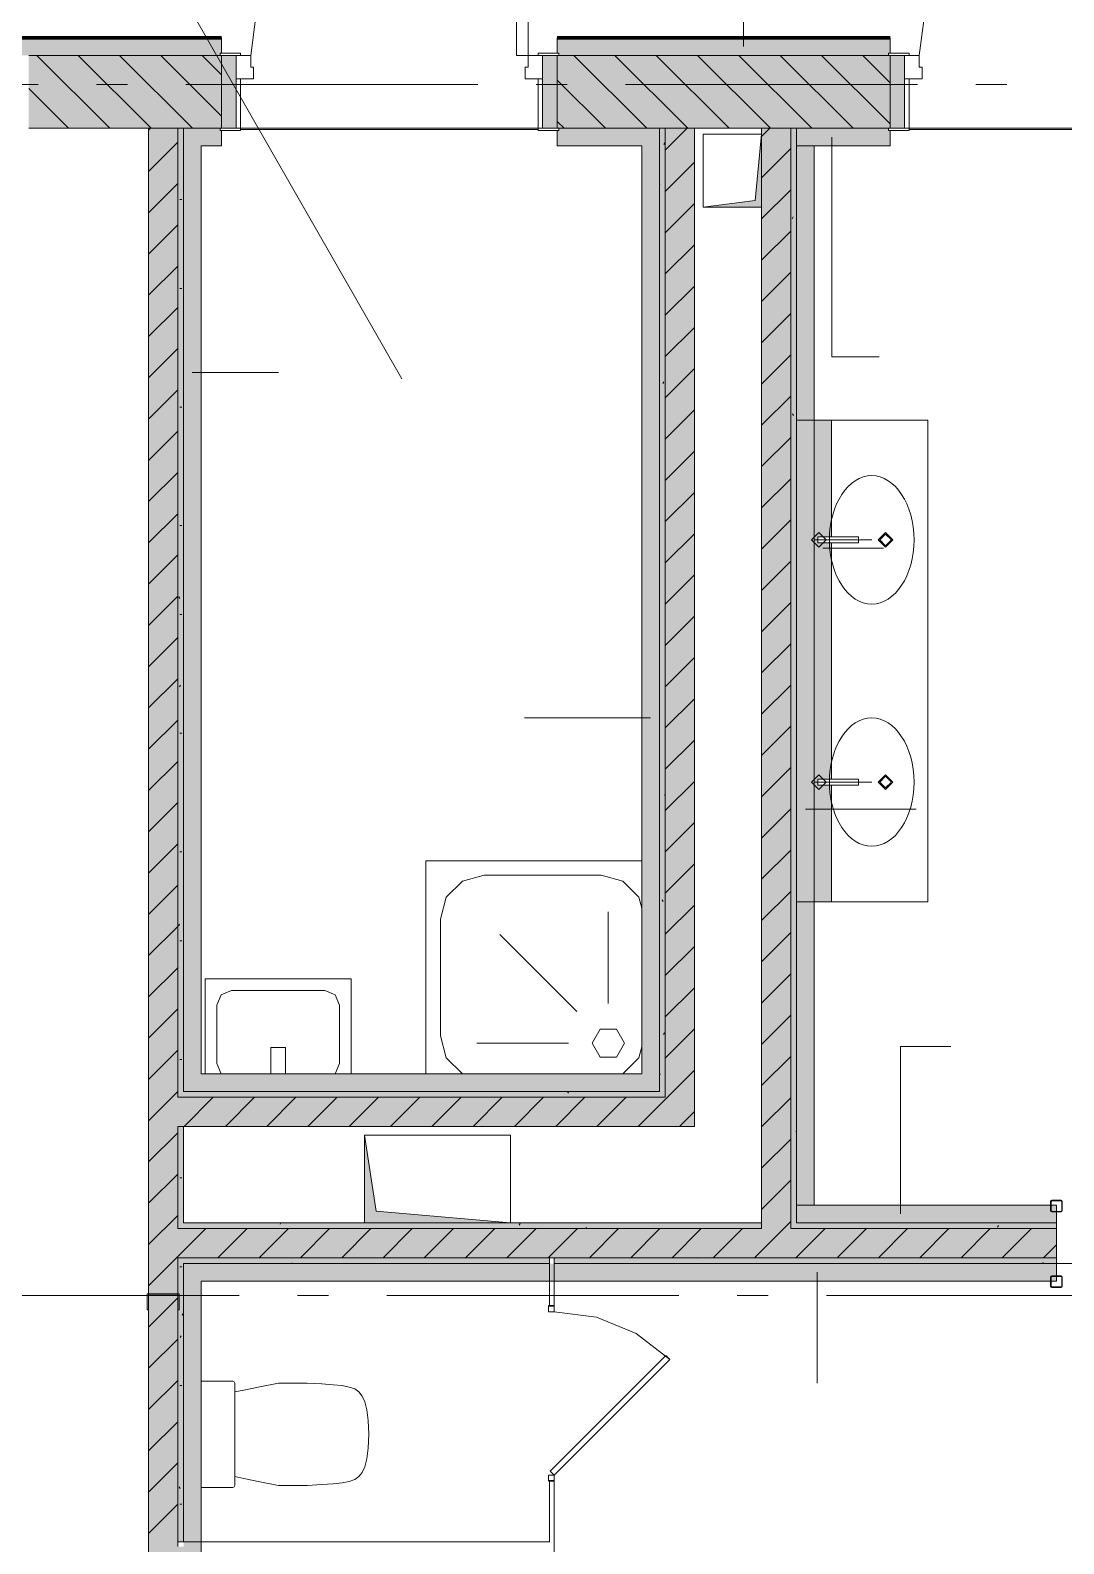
# Model space of a CAD drawing. Header units: millimetres. Extents: x -537608 to 253996, y -217170 to 186033.
# Drawn here: x -352606 to -349066, y 3699 to 8885 of the extents above; entities that cross this region are included whole.
import ezdxf

# ---------------------------------------------------------------- set-up
doc = ezdxf.new("R2010")
doc.units = ezdxf.units.MM
doc.layers.add('16) Лак 1.6м', color=160, linetype='Continuous', lineweight=90)
doc.layers.add('PDF _Геометрия', color=7, linetype='Continuous')
doc.layers.add('PDF _Сплошная заливка', color=7, linetype='Continuous', true_color=0xffffff)

msp = doc.modelspace()

# ---------------------------------------------------------------- hatches: boundary and pattern name
at = {"layer": 'PDF _Сплошная заливка', "true_color": 0xff7d7d, "transparency": 33554559}
h = msp.add_hatch(color=11, dxfattribs=at)
h.paths.add_polyline_path([(-342431.3634, 8799.3465), (-342431.3634, 8859.345), (-345456.3677, 8859.345), (-345456.3677, 8799.3465), (-343207.736, 8799.3465)], flags=0)
h.paths.add_polyline_path([(-347221.3684, 8799.3465), (-347221.3684, 8859.345), (-348511.367, 8859.345), (-348511.367, 8807.3447), (-348506.3721, 8807.3447), (-348506.3721, 8799.3465), (-347711.3722, 8799.3465)], flags=0)
h.paths.add_polyline_path([(-350796.3664, 8799.3465), (-349666.3667, 8799.6091), (-349666.3667, 8807.3447), (-349661.372, 8807.3447), (-349661.372, 8859.345), (-350801.3699, 8859.345), (-350801.3699, 8807.3447), (-350796.3664, 8807.3447)], flags=0)
h.paths.add_polyline_path([(-352611.3673, 8799.3465), (-351956.3697, 8799.3465), (-351956.3697, 8807.3447), (-351951.3662, 8807.3447), (-351951.3662, 8859.345), (-352821.3665, 8859.345), (-352821.3665, 8799.3465)], flags=0)
at = {"layer": 'PDF _Сплошная заливка', "transparency": 33554559}
h = msp.add_hatch(color=256, dxfattribs=at)
h.paths.add_polyline_path([(-345456.3677, 8549.3454), (-345211.3701, 8549.3454), (-345211.3701, 8799.3465), (-345454.3698, 8795.3463), (-345456.3677, 8551.3454)], flags=0)
h.paths.add_polyline_path([(-348511.367, 8549.3454), (-348211.3657, 8549.3454), (-348211.3657, 8799.3465), (-348511.367, 8797.9513)], flags=0)
h.paths.add_polyline_path([(-347397.6265, 8549.3454), (-347221.3684, 8549.3454), (-347221.3684, 8799.3465), (-347711.3722, 8797.9513), (-347711.3722, 8549.3454)], flags=0)
h.paths.add_polyline_path([(-350796.3664, 8549.3454), (-349661.372, 8549.3454), (-349661.372, 8799.3465), (-350801.3699, 8797.9513), (-350801.3699, 8549.3454)], flags=0)
h.paths.add_polyline_path([(-352101.3668, 8549.3454), (-351951.3662, 8549.3454), (-351951.3662, 8799.3465), (-352611.3673, 8797.9513), (-352611.3673, 8549.3454), (-352201.3673, 8549.3454)], flags=0)
h = msp.add_hatch(color=256, dxfattribs=at)
h.paths.add_polyline_path([(-352101.3668, 1049.3435), (-352081.3702, 1049.3435), (-352081.3702, 2699.3441), (-352101.3668, 2699.3441), (-352101.3668, 1678.1138)], flags=0)
h.paths.add_polyline_path([(-352101.3668, 2715.3448), (-352081.3702, 2715.3448), (-352081.3702, 3689.3457), (-352101.3668, 3689.3457), (-352101.3668, 3102.0822)], flags=0)
h.paths.add_polyline_path([(-352101.3668, 3705.3443), (-352081.3702, 3705.3443), (-352081.3702, 4679.3452), (-352101.3668, 4679.3452), (-352101.3668, 3814.0642)], flags=0)
h.paths.add_polyline_path([(-352101.3668, 4779.3435), (-352081.3702, 4779.3435), (-352081.3702, 5129.345), (-352101.3668, 5129.345)], flags=0)
h.paths.add_polyline_path([(-352101.3668, 5229.3454), (-352081.3702, 5229.3454), (-352081.3702, 8549.3454), (-352101.3668, 8549.3454), (-352101.3668, 5238.0326)], flags=0)
at = {"layer": 'PDF _Сплошная заливка', "true_color": 0xbce362, "transparency": 33554559}
h = msp.add_hatch(color=63, dxfattribs=at)
h.paths.add_polyline_path([(-350511.367, 8489.3447), (-350451.3684, 8489.3447), (-350451.3684, 8549.3454), (-350796.3664, 8548.3098), (-350796.3664, 8541.345), (-350801.3699, 8541.345), (-350801.3699, 8489.3447), (-350796.3664, 8489.3447)], flags=0)
h.paths.add_polyline_path([(-351951.3662, 8489.3447), (-351951.3662, 8541.345), (-351956.3697, 8545.0588), (-351956.3697, 8549.3454), (-352081.3702, 8549.3454), (-352081.3702, 8489.3447), (-351956.3697, 8489.3447)], flags=0)
at = {"layer": 'PDF _Сплошная заливка', "transparency": 33554559}
for points in [[(-350451.3684, 5249.3442), (-350431.3717, 5249.3442), (-350431.3717, 8549.3454), (-350451.3684, 8549.3454), (-350451.3684, 5950.0167)], [(-350431.3717, 5229.3454), (-350331.3713, 5229.3454), (-350331.3713, 8549.3454), (-350431.3717, 8549.3454), (-350431.3717, 5238.0326)], [(-350101.3669, 4779.3435), (-350001.3665, 4779.3435), (-350001.3665, 8549.3454), (-350101.3669, 8549.3454), (-350101.3669, 4799.3445)], [(-350001.3665, 4799.3445), (-349981.3698, 4799.3445), (-349981.3698, 8549.3454), (-350001.3665, 8549.3454), (-350001.3665, 5238.0326)], [(-350749.5354, 5229.3454), (-350431.3717, 5229.3454), (-350431.3717, 5249.3442), (-352081.3702, 5249.3442), (-352081.3702, 5229.3454), (-351587.5169, 5229.3454)], [(-352081.3702, 5129.345), (-350331.3713, 5129.345), (-350331.3713, 5229.3454), (-352101.3668, 5229.3454), (-352101.3668, 5129.345)], [(-350749.5354, 4779.3435), (-350101.3669, 4779.3435), (-350101.3669, 4799.3445), (-352081.3702, 4799.3445), (-352081.3702, 4779.3435), (-350961.3689, 4779.3435)]]:
    msp.add_hatch(color=256, dxfattribs=at).paths.add_polyline_path(points)
at = {"layer": 'PDF _Сплошная заливка', "true_color": 0x2254ff, "transparency": 33554559}
h = msp.add_hatch(color=160, dxfattribs=at)
h.paths.add_polyline_path([(-348271.3729, 8489.3447), (-348211.3657, 8489.3447), (-348211.3657, 8549.3454), (-348506.3721, 8548.0945), (-348506.3721, 8541.345), (-348511.367, 8541.345), (-348511.367, 8489.3447), (-348506.3721, 8489.3447)], flags=0)
h.paths.add_polyline_path([(-349666.3667, 8489.3447), (-349661.372, 8489.3447), (-349661.372, 8541.345), (-349666.3667, 8541.345), (-349666.3667, 8549.3454), (-349981.3698, 8549.3454), (-349981.3698, 8489.3447), (-349911.5538, 8489.3447)], flags=0)
at = {"layer": 'PDF _Сплошная заливка', "true_color": 0xb32d2d, "transparency": 33554559}
msp.add_hatch(color=15, dxfattribs=at).paths.add_polyline_path([(-349981.3698, 4859.2569), (-349921.3713, 4859.2569), (-349921.3713, 8489.3447), (-349981.3698, 8489.3447), (-349981.3698, 5238.0326)])
at = {"layer": 'PDF _Сплошная заливка', "true_color": 0x4fd5e3, "transparency": 33554559}
msp.add_hatch(color=133, dxfattribs=at).paths.add_polyline_path([(-349909.1598, 5899.1101), (-349861.3728, 5899.1101), (-349861.3728, 6299.1097), (-349909.1598, 6299.1097), (-349909.1598, 6319.1085), (-349861.3728, 6319.1085), (-349861.3728, 7129.1102), (-349909.1598, 7129.1102), (-349909.1598, 7149.1091), (-349861.3728, 7149.1091), (-349861.3728, 7549.1086), (-349921.3713, 7549.1086), (-349921.3713, 5899.1101), (-349911.5538, 5899.1101)])
at = {"layer": 'PDF _Сплошная заливка', "true_color": 0xbce362, "transparency": 33554559}
msp.add_hatch(color=63, dxfattribs=at).paths.add_polyline_path([(-350511.367, 5249.3442), (-350511.367, 5309.3449), (-352081.3702, 5309.3449), (-352081.3702, 5249.3442), (-350749.5354, 5249.3442)])
at = {"layer": 'PDF _Сплошная заливка', "true_color": 0x2254ff, "transparency": 33554559}
for points in [[(-349091.3729, 4799.2583), (-349091.3729, 4859.2569), (-349981.3698, 4859.2569), (-349981.3698, 4799.2583), (-349911.5538, 4799.2583)], [(-352081.3702, 1109.3442), (-352021.3717, 1109.3442), (-352021.3717, 4599.3436), (-352081.3702, 4599.3436), (-352081.3702, 1678.1138)]]:
    msp.add_hatch(color=160, dxfattribs=at).paths.add_polyline_path(points)
at = {"layer": 'PDF _Сплошная заливка', "transparency": 33554559}
h = msp.add_hatch(color=256, dxfattribs=at)
h.paths.add_polyline_path([(-349911.5538, 4779.3435), (-349091.3729, 4779.3435), (-349091.3729, 4799.3445), (-350001.3665, 4799.3445), (-350001.3665, 4779.3435)], flags=0)
h.paths.add_polyline_path([(-348141.3688, 4779.3435), (-348086.3652, 4779.3435), (-348086.3652, 4799.3445), (-348141.3688, 4799.3445)], flags=0)
h = msp.add_hatch(color=256, dxfattribs=at)
h.paths.add_polyline_path([(-352081.3702, 4659.3443), (-350827.369, 4659.3443), (-350827.369, 4679.3452), (-352081.3702, 4679.3452)], flags=0)
h.paths.add_polyline_path([(-350041.3684, 4659.3443), (-350041.3684, 4679.3452), (-350811.3682, 4679.3452), (-350811.3682, 4659.3443), (-350749.5354, 4659.3443)], flags=0)
h = msp.add_hatch(color=256, dxfattribs=at)
h.paths.add_polyline_path([(-349911.5538, 4659.3443), (-349091.3729, 4659.3443), (-349091.3729, 4679.3452), (-350041.3684, 4679.3452), (-350041.3684, 4659.3443)], flags=0)
h.paths.add_polyline_path([(-348141.3688, 4659.3443), (-348086.3652, 4659.3443), (-348086.3652, 4679.3452), (-348141.3688, 4679.3452)], flags=0)
at = {"layer": 'PDF _Сплошная заливка', "true_color": 0x2254ff, "transparency": 33554559}
h = msp.add_hatch(color=160, dxfattribs=at)
h.paths.add_polyline_path([(-348086.3652, 4599.3436), (-348086.3652, 4659.3443), (-348141.3688, 4659.3443), (-348141.3688, 4599.3436)], flags=0)
h.paths.add_polyline_path([(-349091.3729, 4599.3436), (-349091.3729, 4659.3443), (-352081.3702, 4659.3443), (-352081.3702, 4599.3436), (-349911.5538, 4599.3436)], flags=0)

# ---------------------------------------------------------------- linework, layer by layer
at = {"layer": '16) Лак 1.6м'}
for p, q in [((-351951.3662, 8859.345), (-352821.3665, 8859.345)), ((-349661.372, 8859.345), (-350801.3699, 8859.345))]:
    msp.add_line(p, q, dxfattribs=at)
at = {"layer": 'PDF _Геометрия', "lineweight": 9}
for p, q in [((-350163.7854, 8829.3457), (-350163.7854, 9829.3457)), ((-350941.3722, 9749.3462), (-350941.3722, 8799.3465)), ((-350901.3703, 8799.3465), (-350901.3703, 9749.3462)), ((-351851.3658, 8799.3465), (-351819.0026, 9045.2246)), ((-349561.3715, 8799.3465), (-349528.9997, 9045.2246)), ((-351951.3662, 8807.3447), (-351951.3662, 8859.345)), ((-350801.3699, 8859.345), (-350801.3699, 8807.3447)), ((-349661.372, 8807.3447), (-349661.372, 8859.345)), ((-352611.3673, 8799.3465), (-351956.3697, 8799.3465)), ((-351956.3697, 8799.3465), (-352611.3673, 8799.3465)), ((-352333.4553, 8549.3454), (-352583.4564, 8799.3465)), ((-352192.0407, 8549.3454), (-352442.0332, 8799.3465)), ((-352050.6174, 8549.3454), (-352300.6185, 8799.3465)), ((-351951.3662, 8591.5218), (-352159.1952, 8799.3465)), ((-351951.3662, 8732.9429), (-352017.7719, 8799.3465)), ((-351886.3728, 8807.3447), (-351956.3697, 8807.3447)), ((-351956.3697, 8807.3447), (-351956.3697, 8799.3465)), ((-351956.3697, 8799.3465), (-351886.3728, 8799.3465)), ((-351901.366, 8799.3465), (-351951.3662, 8799.3465)), ((-351951.3662, 8799.3465), (-351951.3662, 8549.3454)), ((-351851.3658, 8799.3465), (-351901.366, 8799.3465)), ((-351901.366, 8799.3465), (-351901.366, 8719.3448)), ((-351901.366, 8549.3454), (-351901.366, 8799.3465)), ((-351886.3728, 8799.3465), (-351901.366, 8799.3465)), ((-351901.366, 8799.3465), (-351901.366, 8798.3453)), ((-351901.366, 8798.3453), (-351886.3728, 8798.3453)), ((-351886.3728, 8799.3465), (-351886.3728, 8807.3447)), ((-351886.3728, 8798.3453), (-351886.3728, 8799.3465)), ((-351851.3658, 8759.3445), (-351851.3658, 8799.3465)), ((-350941.3722, 8799.3465), (-350901.3703, 8799.3465)), ((-350901.3703, 8799.3465), (-350901.3703, 8759.3445)), ((-350851.3702, 8799.3465), (-350901.3703, 8799.3465)), ((-350796.3664, 8807.3447), (-350866.3719, 8807.3447)), ((-350866.3719, 8807.3447), (-350866.3719, 8799.3465)), ((-350851.3702, 8799.3465), (-350866.3719, 8799.3465)), ((-350866.3719, 8799.3465), (-350866.3719, 8798.3453)), ((-350866.3719, 8799.3465), (-350796.3664, 8799.3465)), ((-350866.3719, 8798.3453), (-350851.3702, 8798.3453)), ((-350851.3702, 8719.3448), (-350851.3702, 8799.3465)), ((-350801.3699, 8799.3465), (-350851.3702, 8799.3465)), ((-350851.3702, 8799.3465), (-350851.3702, 8549.3454)), ((-350851.3702, 8798.3453), (-350851.3702, 8799.3465)), ((-350801.3699, 8549.3454), (-350801.3699, 8799.3465)), ((-350796.3664, 8799.3465), (-350796.3664, 8807.3447)), ((-349666.3667, 8799.3465), (-350796.3664, 8799.3465)), ((-350796.3664, 8799.3465), (-349666.3667, 8799.3465)), ((-350494.9787, 8549.3454), (-350744.9797, 8799.3465)), ((-350353.5554, 8549.3454), (-350603.5564, 8799.3465)), ((-350212.1407, 8549.3454), (-350462.1332, 8799.3465)), ((-350070.7175, 8549.3454), (-350320.7185, 8799.3465)), ((-349929.2942, 8549.3454), (-350179.2952, 8799.3465)), ((-349787.8709, 8549.3454), (-350037.872, 8799.3465)), ((-349661.372, 8564.2632), (-349896.4487, 8799.3465)), ((-349661.372, 8705.6843), (-349755.034, 8799.3465)), ((-349596.3699, 8807.3447), (-349666.3667, 8807.3447)), ((-349666.3667, 8807.3447), (-349666.3667, 8799.3465)), ((-349666.3667, 8799.3465), (-349596.3699, 8799.3465)), ((-349611.3717, 8799.3465), (-349661.372, 8799.3465)), ((-349661.372, 8799.3465), (-349661.372, 8549.3454)), ((-349561.3715, 8799.3465), (-349611.3717, 8799.3465)), ((-349611.3717, 8799.3465), (-349611.3717, 8719.3448)), ((-349611.3717, 8549.3454), (-349611.3717, 8799.3465)), ((-349596.3699, 8799.3465), (-349611.3717, 8799.3465)), ((-349611.3717, 8799.3465), (-349611.3717, 8798.3453)), ((-349611.3717, 8798.3453), (-349596.3699, 8798.3453)), ((-349596.3699, 8799.3465), (-349596.3699, 8807.3447)), ((-349596.3699, 8798.3453), (-349596.3699, 8799.3465)), ((-349561.3715, 8759.3445), (-349561.3715, 8799.3465)), ((-351901.366, 8719.3448), (-351841.3675, 8719.3448)), ((-351886.3728, 8719.3448), (-351901.366, 8719.3448)), ((-351901.366, 8719.3448), (-351901.366, 8549.3454)), ((-351886.3728, 8549.3454), (-351886.3728, 8719.3448)), ((-351841.3675, 8759.3445), (-351851.3658, 8759.3445)), ((-351841.3675, 8719.3448), (-351841.3675, 8759.3445)), ((-350901.3703, 8759.3445), (-350911.3686, 8759.3445)), ((-350911.3686, 8759.3445), (-350911.3686, 8719.3448)), ((-350911.3686, 8719.3448), (-350851.3702, 8719.3448)), ((-350851.3702, 8719.3448), (-350866.3719, 8719.3448)), ((-350866.3719, 8719.3448), (-350866.3719, 8549.3454)), ((-350851.3702, 8549.3454), (-350851.3702, 8719.3448)), ((-350636.4019, 8549.3454), (-350801.3699, 8714.3133)), ((-349611.3717, 8719.3448), (-349551.3732, 8719.3448)), ((-349596.3699, 8719.3448), (-349611.3717, 8719.3448)), ((-349611.3717, 8719.3448), (-349611.3717, 8549.3454)), ((-349596.3699, 8549.3454), (-349596.3699, 8719.3448)), ((-349551.3732, 8759.3445), (-349561.3715, 8759.3445)), ((-349551.3732, 8719.3448), (-349551.3732, 8759.3445)), ((-352474.8786, 8549.3454), (-352611.3673, 8685.8362)), ((-350777.8252, 8549.3454), (-350801.3699, 8572.8922)), ((-352201.3673, 8549.3454), (-352611.3673, 8549.3454)), ((-352201.3673, 8542.9361), (-352194.9601, 8549.3454)), ((-352201.3673, 1049.3435), (-352201.3673, 8549.3454)), ((-352201.3673, 8549.3454), (-352101.3668, 8549.3454)), ((-352081.3702, 8549.3454), (-352101.3668, 8549.3454)), ((-352101.3668, 8549.3454), (-352101.3668, 5229.3454)), ((-352081.3702, 8489.3447), (-352081.3702, 8549.3454)), ((-352081.3702, 8489.3447), (-352081.3702, 8549.3454)), ((-352081.3702, 8549.3454), (-351956.3697, 8549.3454)), ((-351956.3697, 8549.3454), (-352081.3702, 8549.3454)), ((-351886.3728, 8549.3454), (-351956.3697, 8549.3454)), ((-351956.3697, 8549.3454), (-351956.3697, 8541.345)), ((-351956.3697, 8541.345), (-351886.3728, 8541.345)), ((-351951.3662, 8549.3454), (-351901.366, 8549.3454)), ((-351951.3662, 8489.3447), (-351951.3662, 8541.345)), ((-351901.366, 8549.3454), (-351886.3728, 8549.3454)), ((-351886.3728, 8541.345), (-351886.3728, 8549.3454)), ((-350866.3719, 8549.3454), (-350851.3702, 8549.3454)), ((-350796.3664, 8549.3454), (-350866.3719, 8549.3454)), ((-350866.3719, 8549.3454), (-350866.3719, 8541.345)), ((-350866.3719, 8541.345), (-350796.3664, 8541.345)), ((-350851.3702, 8549.3454), (-350801.3699, 8549.3454)), ((-350801.3699, 8541.345), (-350801.3699, 8489.3447)), ((-350796.3664, 8541.345), (-350796.3664, 8549.3454)), ((-350451.3684, 8549.3454), (-350796.3664, 8549.3454)), ((-350796.3664, 8549.3454), (-350451.3684, 8549.3454)), ((-350451.3684, 8549.3454), (-350451.3684, 8489.3447)), ((-350431.3717, 8549.3454), (-350451.3684, 8549.3454)), ((-350451.3684, 8549.3454), (-350451.3684, 8489.3447)), ((-350431.3717, 8474.457), (-350356.4834, 8549.3454)), ((-350331.3713, 8549.3454), (-350431.3717, 8549.3454)), ((-350431.3717, 5249.3442), (-350431.3717, 8549.3454)), ((-350331.3713, 5249.3442), (-350331.3713, 8549.3454)), ((-350331.3713, 8549.3454), (-350101.3669, 8549.3454)), ((-350101.3669, 8521.6153), (-350073.6369, 8549.3454)), ((-350001.3665, 8549.3454), (-350101.3669, 8549.3454)), ((-350101.3669, 8549.3454), (-350101.3669, 8529.3444)), ((-350001.3665, 4799.3445), (-350001.3665, 8549.3454)), ((-349981.3698, 8549.3454), (-350001.3665, 8549.3454)), ((-349981.3698, 8489.3447), (-349981.3698, 8549.3454)), ((-349981.3698, 8549.3454), (-349666.3667, 8549.3454)), ((-349666.3667, 8549.3454), (-349981.3698, 8549.3454)), ((-349981.3698, 8489.3447), (-349981.3698, 8549.3454)), ((-349860.9336, 8519.3461), (-349860.9336, 7765.8444)), ((-349596.3699, 8549.3454), (-349666.3667, 8549.3454)), ((-349666.3667, 8549.3454), (-349666.3667, 8541.345)), ((-349666.3667, 8541.345), (-349596.3699, 8541.345)), ((-349661.372, 8549.3454), (-349611.3717, 8549.3454)), ((-349661.372, 8489.3447), (-349661.372, 8541.345)), ((-349611.3717, 8549.3454), (-349596.3699, 8549.3454)), ((-349596.3699, 8541.345), (-349596.3699, 8549.3454)), ((-352201.3673, 8401.5149), (-352101.3668, 8501.5132)), ((-352081.3702, 5309.3449), (-352081.3702, 8489.3447)), ((-352081.3702, 5309.3449), (-352081.3702, 8489.3447)), ((-352021.3717, 5309.3449), (-352021.3717, 8489.3447)), ((-352021.3717, 8489.3447), (-351951.3662, 8489.3447)), ((-350801.3699, 8489.3447), (-350511.367, 8489.3447)), ((-350511.367, 8489.3447), (-350511.367, 5309.3449)), ((-350451.3684, 8489.3447), (-350451.3684, 5249.3442)), ((-350451.3684, 8489.3447), (-350451.3684, 5249.3442)), ((-350101.3669, 8380.1942), (-350001.3665, 8480.1946)), ((-349921.3713, 8489.3447), (-349981.3698, 8489.3447)), ((-349981.3698, 8489.3447), (-349981.3698, 7549.1086)), ((-349981.3698, 7549.1086), (-349981.3698, 8489.3447)), ((-349921.3713, 8489.3447), (-349661.372, 8489.3447)), ((-349921.3713, 7549.1086), (-349921.3713, 8489.3447)), ((-350431.3717, 8333.0359), (-350331.3713, 8433.0363)), ((-352201.3673, 8260.0917), (-352101.3668, 8360.092)), ((-350101.3669, 8238.7731), (-350001.3665, 8338.7714)), ((-350431.3717, 8191.6148), (-350331.3713, 8291.6152)), ((-350101.3669, 8279.3455), (-350101.3669, 4799.3445)), ((-352201.3673, 8118.6705), (-352101.3668, 8218.6709)), ((-350101.3669, 8097.3498), (-350001.3665, 8197.3503)), ((-350431.3717, 8050.1937), (-350331.3713, 8150.1941)), ((-352201.3673, 7977.2494), (-352101.3668, 8077.2498)), ((-350101.3669, 7955.9287), (-350001.3665, 8055.9291)), ((-350431.3717, 7908.7725), (-350331.3713, 8008.773)), ((-352201.3673, 7835.8283), (-352101.3668, 7935.8287)), ((-350101.3669, 7814.5076), (-350001.3665, 7914.508)), ((-350431.3717, 7767.3514), (-350331.3713, 7867.3519)), ((-352201.3673, 7694.4072), (-352101.3668, 7794.4076)), ((-350101.3669, 7673.0865), (-350001.3665, 7773.0869)), ((-349860.9336, 7765.8444), (-349698.3166, 7765.8444)), ((-352051.3666, 7712.5393), (-351755.5765, 7712.5393)), ((-350431.3717, 7625.9303), (-350331.3713, 7725.9286)), ((-352201.3673, 7552.986), (-352101.3668, 7652.9865)), ((-350101.3669, 7531.6654), (-350001.3665, 7631.6658)), ((-350431.3717, 7484.5071), (-350331.3713, 7584.5075)), ((-349981.3698, 5899.1101), (-349981.3698, 7549.1086)), ((-349981.3698, 7549.1086), (-349981.3698, 5899.1101)), ((-349861.3728, 7549.1086), (-349921.3713, 7549.1086)), ((-349921.3713, 7549.1086), (-349921.3713, 5899.1101)), ((-349921.3713, 5899.1101), (-349921.3713, 7549.1086)), ((-349861.3728, 7149.1091), (-349861.3728, 7549.1086)), ((-352201.3673, 7411.5649), (-352101.3668, 7511.5632)), ((-350101.3669, 7390.2442), (-350001.3665, 7490.2447)), ((-350431.3717, 7343.0859), (-350331.3713, 7443.0864)), ((-352201.3673, 7270.1438), (-352101.3668, 7370.1421)), ((-350101.3669, 7248.8231), (-350001.3665, 7348.8236)), ((-350431.3717, 7201.6648), (-350331.3713, 7301.6653)), ((-352201.3673, 7128.7205), (-352101.3668, 7228.721)), ((-350431.3717, 7060.2437), (-350331.3713, 7160.2441)), ((-350101.3669, 7107.402), (-350001.3665, 7207.4003)), ((-349891.3677, 7111.0577), (-349684.0727, 7111.0577)), ((-349861.3728, 6319.1085), (-349861.3728, 7129.1102)), ((-352201.3673, 6987.2994), (-352101.3668, 7087.2998)), ((-350101.3669, 6965.9787), (-350001.3665, 7065.9792)), ((-350431.3717, 6918.8226), (-350331.3713, 7018.823)), ((-352201.3673, 6845.8783), (-352101.3668, 6945.8787)), ((-350101.3669, 6824.5576), (-350001.3665, 6924.5581)), ((-350431.3717, 6777.4015), (-350331.3713, 6877.4019)), ((-352201.3673, 6704.4572), (-352101.3668, 6804.4576)), ((-350101.3669, 6683.1365), (-350001.3665, 6783.1369)), ((-350431.3717, 6635.9804), (-350331.3713, 6735.9786)), ((-352201.3673, 6563.0361), (-352101.3668, 6663.0365)), ((-350101.3669, 6541.7154), (-350001.3665, 6641.7158)), ((-350431.3717, 6494.5592), (-350331.3713, 6594.5575)), ((-352201.3673, 6421.6149), (-352101.3668, 6521.6154)), ((-350481.372, 6528.9484), (-350913.9436, 6528.9484)), ((-350101.3669, 6400.2943), (-350001.3665, 6500.2947)), ((-350431.3717, 6353.136), (-350331.3713, 6453.1364)), ((-352201.3673, 6280.1938), (-352101.3668, 6380.1921)), ((-350101.3669, 6258.8732), (-350001.3665, 6358.8736)), ((-350431.3717, 6211.7149), (-350331.3713, 6311.7152)), ((-349861.3728, 5899.1101), (-349861.3728, 6299.1097)), ((-352201.3673, 6138.7727), (-352101.3668, 6238.771)), ((-350101.3669, 6117.452), (-350001.3665, 6217.4525)), ((-349951.3663, 6216.0444), (-349571.6798, 6216.0444)), ((-350431.3717, 6070.2937), (-350331.3713, 6170.2941)), ((-352201.3673, 5997.3494), (-352101.3668, 6097.3499)), ((-350101.3669, 5976.0309), (-350001.3665, 6076.0292)), ((-350431.3717, 5928.8726), (-350331.3713, 6028.873)), ((-352201.3673, 5855.9283), (-352101.3668, 5955.9288)), ((-350101.3669, 5834.6077), (-350001.3665, 5934.6081)), ((-350431.3717, 5787.4515), (-350331.3713, 5887.4519)), ((-349981.3698, 4859.2569), (-349981.3698, 5899.1101)), ((-349981.3698, 5899.1101), (-349981.3698, 4859.2569)), ((-349921.3713, 5899.1101), (-349861.3728, 5899.1101)), ((-349921.3713, 4859.2569), (-349921.3713, 5899.1101)), ((-352201.3673, 5714.5072), (-352101.3668, 5814.5077)), ((-350101.3669, 5693.1865), (-350001.3665, 5793.1869)), ((-350431.3717, 5646.0304), (-350331.3713, 5746.0307)), ((-352201.3673, 5573.0861), (-352101.3668, 5673.0865)), ((-350431.3717, 5504.6092), (-350331.3713, 5604.6075)), ((-350101.3669, 5551.7654), (-350001.3665, 5651.7658)), ((-352201.3673, 5431.665), (-352101.3668, 5531.6654)), ((-350101.3669, 5410.3443), (-350001.3665, 5510.3447)), ((-350431.3717, 5363.1881), (-350331.3713, 5463.1864)), ((-349625.3918, 4829.2576), (-349625.3918, 5403.5302)), ((-349625.3918, 5403.5302), (-349452.9401, 5403.5302)), ((-352201.3673, 5290.2439), (-352101.3668, 5390.2443)), ((-350101.3669, 5268.9232), (-350001.3665, 5368.9236)), ((-352081.3702, 5249.3442), (-352081.3702, 5309.3449)), ((-352081.3702, 5249.3442), (-352081.3702, 5309.3449)), ((-350511.367, 5309.3449), (-352021.3717, 5309.3449)), ((-350423.7934, 5229.3454), (-350331.3713, 5321.7652)), ((-352201.3673, 5148.8227), (-352101.3668, 5248.821)), ((-350511.367, 5249.3442), (-352081.3702, 5249.3442)), ((-350511.367, 5249.3442), (-352081.3702, 5249.3442)), ((-350451.3684, 5249.3442), (-350511.367, 5249.3442)), ((-350451.3684, 5249.3442), (-350511.367, 5249.3442)), ((-350431.3717, 5229.3454), (-350431.3717, 5249.3442)), ((-350331.3713, 5229.3454), (-350331.3713, 5249.3442)), ((-352101.3668, 5229.3454), (-352081.3702, 5229.3454)), ((-352081.3702, 5229.3454), (-350431.3717, 5229.3454)), ((-352079.4239, 5129.345), (-351979.4235, 5229.3454)), ((-351938.0007, 5129.345), (-351838.0002, 5229.3454)), ((-351796.586, 5129.345), (-351696.5856, 5229.3454)), ((-351655.1627, 5129.345), (-351555.1623, 5229.3454)), ((-351513.7395, 5129.345), (-351413.739, 5229.3454)), ((-351372.3162, 5129.345), (-351272.3157, 5229.3454)), ((-351230.9015, 5129.345), (-351130.9011, 5229.3454)), ((-351089.4783, 5129.345), (-350989.4778, 5229.3454)), ((-350948.055, 5129.345), (-350848.0545, 5229.3454)), ((-350806.6317, 5129.345), (-350706.6313, 5229.3454)), ((-350665.2085, 5129.345), (-350565.208, 5229.3454)), ((-350523.7938, 5129.345), (-350423.7934, 5229.3454)), ((-350331.3713, 5129.345), (-350331.3713, 5229.3454)), ((-350101.3669, 5127.5021), (-350001.3665, 5227.5024)), ((-350382.3705, 5129.345), (-350331.3713, 5180.3441)), ((-352201.3673, 5007.4016), (-352101.3668, 5107.3999)), ((-352101.3668, 4779.3435), (-352101.3668, 5129.345)), ((-352101.3668, 5129.345), (-352081.3702, 5129.345)), ((-352081.3702, 4799.3445), (-352081.3702, 5129.345)), ((-352081.3702, 5129.345), (-350331.3713, 5129.345)), ((-350101.3669, 4986.0809), (-350001.3665, 5086.0813)), ((-352201.3673, 4865.9784), (-352101.3668, 4965.9788)), ((-350101.3669, 4844.6598), (-350001.3665, 4944.6581)), ((-349110.1984, 4875.0897), (-349111.3696, 4872.2607)), ((-349107.3651, 4876.2609), (-349110.1984, 4875.0897)), ((-349075.3722, 4876.2609), (-349107.3651, 4876.2609)), ((-349072.5389, 4875.0897), (-349075.3722, 4876.2609)), ((-349071.3676, 4872.2607), (-349072.5389, 4875.0897)), ((-352201.3673, 4724.5572), (-352101.3668, 4824.5577)), ((-349981.3698, 4799.3445), (-349981.3698, 4859.2569)), ((-349981.3698, 4859.2569), (-349921.3713, 4859.2569)), ((-349981.3698, 4859.2569), (-349981.3698, 4799.2583)), ((-349091.3729, 4859.2569), (-349921.3713, 4859.2569)), ((-349111.3696, 4872.2607), (-349111.3696, 4840.2613)), ((-349111.3696, 4840.2613), (-349110.1984, 4837.4323)), ((-349110.1984, 4837.4323), (-349107.3651, 4836.2612)), ((-349109.3717, 4872.2607), (-349108.786, 4873.6752)), ((-349109.3717, 4840.2613), (-349109.3717, 4872.2607)), ((-349108.786, 4838.8468), (-349109.3717, 4840.2613)), ((-349108.786, 4873.6752), (-349107.3651, 4874.2608)), ((-349107.3651, 4838.2612), (-349108.786, 4838.8468)), ((-349107.3651, 4874.2608), (-349075.3722, 4874.2608)), ((-349075.3722, 4838.2612), (-349107.3651, 4838.2612)), ((-349107.3651, 4836.2612), (-349075.3722, 4836.2612)), ((-349091.3729, 4799.2583), (-349091.3729, 4859.2569)), ((-349075.3722, 4874.2608), (-349073.9513, 4873.6752)), ((-349073.9513, 4838.8468), (-349075.3722, 4838.2612)), ((-349075.3722, 4836.2612), (-349072.5389, 4837.4323)), ((-349073.9513, 4873.6752), (-349073.3656, 4872.2607)), ((-349073.3656, 4840.2613), (-349073.9513, 4838.8468)), ((-349073.3656, 4872.2607), (-349073.3656, 4840.2613)), ((-349072.5389, 4837.4323), (-349071.3676, 4840.2613)), ((-349071.3676, 4840.2613), (-349071.3676, 4872.2607)), ((-352101.3668, 4683.1366), (-352005.1642, 4779.3435)), ((-352081.3702, 4779.3435), (-352101.3668, 4779.3435)), ((-351461.371, 4799.3445), (-352081.3702, 4799.3445)), ((-350101.3669, 4779.3435), (-352081.3702, 4779.3435)), ((-351963.7414, 4679.3452), (-351863.741, 4779.3435)), ((-351822.3181, 4679.3452), (-351722.3177, 4779.3435)), ((-351680.8948, 4679.3452), (-351580.8944, 4779.3435)), ((-351539.4802, 4679.3452), (-351439.4797, 4779.3435)), ((-351398.0569, 4679.3452), (-351298.0565, 4779.3435)), ((-351256.6336, 4679.3452), (-351156.6332, 4779.3435)), ((-351115.2104, 4679.3452), (-351015.2099, 4779.3435)), ((-350973.7871, 4679.3452), (-350873.7867, 4779.3435)), ((-350101.3669, 4799.3445), (-350961.3689, 4799.3445)), ((-350832.3724, 4679.3452), (-350732.372, 4779.3435)), ((-350690.9492, 4679.3452), (-350590.9487, 4779.3435)), ((-350549.5259, 4679.3452), (-350449.5255, 4779.3435)), ((-350408.1026, 4679.3452), (-350308.1022, 4779.3435)), ((-350266.6794, 4679.3452), (-350166.6875, 4779.3435)), ((-350101.3669, 4799.3445), (-350101.3669, 4779.3435)), ((-350041.3684, 4763.2372), (-350025.2643, 4779.3435)), ((-350025.2643, 4779.3435), (-350001.3665, 4803.2369)), ((-350001.3665, 4779.3435), (-350001.3665, 4799.3445)), ((-349091.3729, 4779.3435), (-350001.3665, 4779.3435)), ((-349983.8414, 4679.3452), (-349883.841, 4779.3435)), ((-349091.3729, 4799.3445), (-349981.3698, 4799.3445)), ((-349981.3698, 4799.2583), (-349091.3729, 4799.2583)), ((-349842.4182, 4679.3452), (-349742.4177, 4779.3435)), ((-349700.9949, 4679.3452), (-349600.9945, 4779.3435)), ((-349559.5803, 4679.3452), (-349459.5798, 4779.3435)), ((-349418.157, 4679.3452), (-349318.1565, 4779.3435)), ((-349276.7337, 4679.3452), (-349176.7333, 4779.3435)), ((-349091.3729, 4779.3435), (-349091.3729, 4799.3445)), ((-349091.3729, 4679.3452), (-349091.3729, 4779.3435)), ((-350125.2647, 4679.3452), (-350041.3684, 4763.2372)), ((-349135.3105, 4679.3452), (-349091.3729, 4723.287)), ((-352201.3673, 4583.1361), (-352101.3668, 4683.1366)), ((-352081.3702, 4679.3452), (-352101.3668, 4679.3452)), ((-352101.3668, 4679.3452), (-352101.3668, 3705.3443)), ((-350827.369, 4679.3452), (-352081.3702, 4679.3452)), ((-350811.3682, 4679.3452), (-350827.369, 4679.3452)), ((-350827.369, 4659.3443), (-350827.369, 4679.3452)), ((-350827.369, 4679.3452), (-350811.3682, 4679.3452)), ((-350041.3684, 4679.3452), (-350811.3682, 4679.3452)), ((-350811.3682, 4679.3452), (-350811.3682, 4659.3443)), ((-349091.3729, 4679.3452), (-350041.3684, 4679.3452)), ((-349091.3729, 4659.3443), (-349091.3729, 4679.3452)), ((-350827.369, 4659.3443), (-352081.3702, 4659.3443)), ((-352081.3702, 4659.3443), (-352081.3702, 4599.3436)), ((-352081.3702, 4599.3436), (-352081.3702, 4659.3443)), ((-352081.3702, 4659.3443), (-350827.369, 4659.3443)), ((-350827.369, 4514.345), (-350827.369, 4659.3443)), ((-350811.3682, 4514.345), (-350811.3682, 4659.3443)), ((-350811.3682, 4659.3443), (-350041.3684, 4659.3443)), ((-350811.3682, 4659.3443), (-350041.3684, 4659.3443)), ((-350041.3684, 4659.3443), (-349091.3729, 4659.3443)), ((-350041.3684, 4659.3443), (-349091.3729, 4659.3443)), ((-349911.2266, 4629.345), (-349911.2266, 4249.6456)), ((-349110.1984, 4616.0591), (-349111.3696, 4613.2301)), ((-349107.3651, 4617.2303), (-349110.1984, 4616.0591)), ((-349075.3722, 4617.2303), (-349107.3651, 4617.2303)), ((-349091.3729, 4659.3443), (-349091.3729, 4599.3436)), ((-349072.5389, 4616.0591), (-349075.3722, 4617.2303)), ((-349071.3676, 4613.2301), (-349072.5389, 4616.0591)), ((-352081.3702, 3705.3443), (-352081.3702, 4599.3436)), ((-352081.3702, 4599.3436), (-352081.3702, 3705.3443)), ((-349091.3729, 4599.3436), (-352021.3717, 4599.3436)), ((-352021.3717, 4599.3436), (-352021.3717, 1109.3442)), ((-349111.3696, 4613.2301), (-349111.3696, 4581.2307)), ((-349111.3696, 4581.2307), (-349110.1984, 4578.4018)), ((-349110.1984, 4578.4018), (-349107.3651, 4577.2306)), ((-349109.3717, 4613.2301), (-349108.786, 4614.6446)), ((-349109.3717, 4581.2307), (-349109.3717, 4613.2301)), ((-349108.786, 4579.8163), (-349109.3717, 4581.2307)), ((-349108.786, 4614.6446), (-349107.3651, 4615.2302)), ((-349107.3651, 4579.2306), (-349108.786, 4579.8163)), ((-349107.3651, 4615.2302), (-349075.3722, 4615.2302)), ((-349075.3722, 4579.2306), (-349107.3651, 4579.2306)), ((-349107.3651, 4577.2306), (-349075.3722, 4577.2306)), ((-349075.3722, 4615.2302), (-349073.9513, 4614.6446)), ((-349073.9513, 4579.8163), (-349075.3722, 4579.2306)), ((-349075.3722, 4577.2306), (-349072.5389, 4578.4018)), ((-349073.9513, 4614.6446), (-349073.3656, 4613.2301)), ((-349073.3656, 4581.2307), (-349073.9513, 4579.8163)), ((-349073.3656, 4613.2301), (-349073.3656, 4581.2307)), ((-349072.5389, 4578.4018), (-349071.3676, 4581.2307)), ((-349071.3676, 4581.2307), (-349071.3676, 4613.2301)), ((-352201.3673, 4441.715), (-352101.3668, 4541.7155)), ((-350831.3735, 4494.344), (-350831.3735, 4514.345)), ((-350811.3682, 4494.344), (-350811.3682, 4514.345)), ((-350811.3682, 4494.344), (-350831.3735, 4494.344)), ((-350666.4314, 4475.2623), (-350811.3682, 4494.344)), ((-350531.3722, 4419.3178), (-350666.4314, 4475.2623)), ((-350415.3882, 4330.3255), (-350531.3722, 4419.3178)), ((-352201.3673, 4300.2939), (-352101.3668, 4400.2943)), ((-350825.5088, 3948.4861), (-350429.5288, 4344.466)), ((-350811.3682, 3934.3455), (-350415.3882, 4330.3255)), ((-350429.5288, 4344.466), (-350415.3882, 4330.3255)), ((-352201.3673, 4158.8728), (-352101.3668, 4258.8732)), ((-352201.3673, 4017.4517), (-352101.3668, 4117.4521)), ((-352201.3673, 3876.0306), (-352101.3668, 3976.031)), ((-350811.3682, 3934.3455), (-350825.5088, 3948.4861)), ((-350831.3735, 3914.3445), (-350831.3735, 3934.3455)), ((-350831.3735, 3934.3455), (-350811.3682, 3934.3455)), ((-350827.369, 3914.3445), (-350827.369, 3705.3443)), ((-350811.3682, 3914.3445), (-350811.3682, 3934.3455)), ((-350811.3682, 3519.3441), (-350811.3682, 3914.3445)), ((-352201.3673, 3734.6094), (-352101.3668, 3834.6077)), ((-352081.3702, 3705.3443), (-352101.3668, 3705.3443)), ((-352101.3668, 3705.3443), (-352101.3668, 3689.3457)), ((-352101.3668, 3705.3443), (-352101.3668, 3689.3457)), ((-350827.369, 3705.3443), (-352081.3702, 3705.3443))]:
    msp.add_line(p, q, dxfattribs=at)
at = {"layer": 'PDF _Геометрия', "color": 253, "lineweight": 9, "true_color": 0xaaaaaa}
for p, q in [((-351333.0894, 7691.0292), (-352430.0627, 9607.643)), ((-352578.9697, 8699.346), (-353578.9653, 8699.346)), ((-352273.1296, 8699.346), (-352378.9688, 8699.346)), ((-351073.133, 8699.346), (-352073.1373, 8699.346)), ((-350767.3015, 8699.346), (-350873.1322, 8699.346)), ((-349567.2965, 8699.346), (-350567.3007, 8699.346)), ((-349261.465, 8699.346), (-349367.2956, 8699.346)), ((-352201.3673, 8549.3454), (-352194.3659, 8549.3454)), ((-350101.3669, 8529.3444), (-350301.3678, 8529.3444)), ((-350301.3678, 8529.3444), (-350301.3678, 8279.3455)), ((-350123.8696, 8301.8461), (-350101.3669, 8529.3444)), ((-350101.3669, 8279.3455), (-350101.3669, 8529.3444)), ((-349911.373, 8549.3454), (-349904.3716, 8549.3454)), ((-350301.3678, 8279.3455), (-350123.8696, 8301.8461)), ((-350301.3678, 8279.3455), (-350101.3669, 8279.3455)), ((-349531.3679, 7549.1086), (-349981.3698, 7549.1086)), ((-349981.3698, 7549.1086), (-349981.3698, 5899.1101)), ((-349531.3679, 5899.1101), (-349531.3679, 7549.1086)), ((-349930.1381, 7139.1085), (-349905.138, 7164.1087)), ((-349905.138, 7164.1087), (-349880.1379, 7139.1085)), ((-349701.8647, 7139.1085), (-349676.8646, 7164.1087)), ((-349696.8698, 7139.1085), (-349676.8646, 7159.1095)), ((-349676.8646, 7164.1087), (-349651.8645, 7139.1085)), ((-349676.8646, 7159.1095), (-349656.868, 7139.1085)), ((-349905.138, 7114.1084), (-349930.1381, 7139.1085)), ((-349919.1667, 7139.1085), (-349724.1607, 7139.1085)), ((-349769.1661, 7149.1091), (-349909.1598, 7149.1091)), ((-349909.1598, 7149.1091), (-349909.1598, 7129.1102)), ((-349909.1598, 7129.1102), (-349769.1661, 7129.1102)), ((-349880.1379, 7139.1085), (-349905.138, 7114.1084)), ((-349769.1661, 7129.1102), (-349769.1661, 7149.1091)), ((-349676.8646, 7114.1084), (-349701.8647, 7139.1085)), ((-349676.8646, 7119.1098), (-349696.8698, 7139.1085)), ((-349656.868, 7139.1085), (-349676.8646, 7119.1098)), ((-349651.8645, 7139.1085), (-349676.8646, 7114.1084)), ((-349930.1381, 6309.1102), (-349905.138, 6334.1103)), ((-349905.138, 6334.1103), (-349880.1379, 6309.1102)), ((-349701.8647, 6309.1102), (-349676.8646, 6334.1103)), ((-349696.8698, 6309.1102), (-349676.8646, 6329.109)), ((-349676.8646, 6334.1103), (-349651.8645, 6309.1102)), ((-349676.8646, 6329.109), (-349656.868, 6309.1102)), ((-349905.138, 6284.1101), (-349930.1381, 6309.1102)), ((-349919.1667, 6309.1102), (-349724.1607, 6309.1102)), ((-349769.1661, 6319.1085), (-349909.1598, 6319.1085)), ((-349909.1598, 6319.1085), (-349909.1598, 6299.1097)), ((-349909.1598, 6299.1097), (-349769.1661, 6299.1097)), ((-349880.1379, 6309.1102), (-349905.138, 6284.1101)), ((-349769.1661, 6299.1097), (-349769.1661, 6319.1085)), ((-349676.8646, 6284.1101), (-349701.8647, 6309.1102)), ((-349676.8646, 6289.1093), (-349696.8698, 6309.1102)), ((-349656.868, 6309.1102), (-349676.8646, 6289.1093)), ((-349651.8645, 6309.1102), (-349676.8646, 6284.1101)), ((-350801.3699, 6039.7067), (-351251.3718, 6039.7067)), ((-351251.3718, 6039.7067), (-351251.3718, 5589.7069)), ((-350511.367, 6039.7067), (-350801.3699, 6039.7067)), ((-351181.2716, 5914.7062), (-351126.3713, 5969.6108)), ((-351126.3713, 5969.6108), (-351051.371, 5989.7065)), ((-351051.371, 5989.7065), (-350801.3699, 5989.7065)), ((-350801.3699, 5989.7065), (-350651.3693, 5989.7065)), ((-350651.3693, 5989.7065), (-350576.3689, 5969.6108)), ((-350576.3689, 5969.6108), (-350521.4686, 5914.7062)), ((-351201.3716, 5839.708), (-351181.2716, 5914.7062)), ((-350521.4686, 5914.7062), (-350511.367, 5877.0273)), ((-350626.3692, 5864.7059), (-350626.3692, 5550.5705)), ((-349981.3698, 5899.1101), (-349531.3679, 5899.1101)), ((-351201.3716, 5589.7069), (-351201.3716, 5839.708)), ((-350998.2963, 5786.6333), (-350734.1374, 5522.4723)), ((-351507.2289, 5634.822), (-352007.2225, 5634.822)), ((-352007.2225, 5634.822), (-352007.2225, 5308.7829)), ((-351507.2289, 5309.3449), (-351507.2289, 5634.822)), ((-351952.5805, 5580.1779), (-351967.2292, 5544.8221)), ((-351917.229, 5594.8223), (-351952.5805, 5580.1779)), ((-351597.231, 5594.8223), (-351917.229, 5594.8223)), ((-351561.871, 5580.1779), (-351597.231, 5594.8223)), ((-351547.2308, 5544.8221), (-351561.871, 5580.1779)), ((-351251.3718, 5589.7069), (-351251.3718, 5309.3449)), ((-351201.3716, 5439.7063), (-351201.3716, 5589.7069)), ((-351967.2292, 5544.8221), (-351967.2292, 5344.8212)), ((-351547.2308, 5344.8212), (-351547.2308, 5544.8221)), ((-350682.1565, 5414.7062), (-350654.2628, 5463.0227)), ((-350654.2628, 5463.0227), (-350598.4755, 5463.0227)), ((-350598.4755, 5463.0227), (-350570.5818, 5414.7062)), ((-351782.2301, 5309.3449), (-351782.2301, 5399.8335)), ((-351782.2301, 5399.8335), (-351732.2299, 5399.8335)), ((-351732.2299, 5399.8335), (-351732.2299, 5309.3449)), ((-351181.2716, 5364.706), (-351201.3716, 5439.7063)), ((-351076.3711, 5414.7062), (-350762.2292, 5414.7062)), ((-350654.2628, 5366.3917), (-350682.1565, 5414.7062)), ((-350570.5818, 5414.7062), (-350598.4755, 5366.3917)), ((-350511.367, 5402.3869), (-350521.4686, 5364.706)), ((-351967.2292, 5344.8212), (-351952.5805, 5309.4655)), ((-351561.871, 5309.4655), (-351547.2308, 5344.8212)), ((-351126.3713, 5309.8035), (-351181.2716, 5364.706)), ((-350598.4755, 5366.3917), (-350654.2628, 5366.3917)), ((-350521.4686, 5364.706), (-350576.3689, 5309.8035)), ((-351461.371, 5099.3435), (-351461.371, 4799.3445)), ((-350961.3689, 5099.3435), (-351461.371, 5099.3435)), ((-351461.371, 5099.3435), (-351421.3691, 4839.3442)), ((-350961.3689, 4799.3445), (-350961.3689, 5099.3435)), ((-351421.3691, 4839.3442), (-350961.3689, 4799.3445)), ((-351461.371, 4799.3445), (-350961.3689, 4799.3445)), ((-351890.5409, 4549.3433), (-352890.5366, 4549.3433)), ((-351584.7095, 4549.3433), (-351690.5401, 4549.3433)), ((-350384.7043, 4549.3433), (-351384.7086, 4549.3433)), ((-350078.8728, 4549.3433), (-350184.7034, 4549.3433)), ((-348878.8763, 4549.3433), (-349878.872, 4549.3433)), ((-351915.5669, 4256.8451), (-352021.3717, 4256.8451)), ((-351912.9747, 4256.505), (-351915.5669, 4256.8451)), ((-351910.5635, 4255.506), (-351912.9747, 4256.505)), ((-351912.9747, 4256.505), (-351910.5635, 4255.506)), ((-351908.4966, 4253.9149), (-351910.5635, 4255.506)), ((-351910.5635, 4255.506), (-351908.4966, 4253.9149)), ((-351906.9034, 4251.8438), (-351908.4966, 4253.9149)), ((-351908.4966, 4253.9149), (-351906.9034, 4251.8438)), ((-351905.9044, 4249.4325), (-351906.9034, 4251.8438)), ((-351906.9034, 4251.8438), (-351905.9044, 4249.4325)), ((-351905.5686, 4246.8447), (-351905.9044, 4249.4325)), ((-351905.5686, 3901.8444), (-351905.5686, 4246.8447)), ((-351874.9966, 4225.9718), (-351905.5686, 4219.4354)), ((-351820.191, 4236.842), (-351874.9966, 4225.9718)), ((-351755.7488, 4249.3443), (-351820.191, 4236.842)), ((-351657.9358, 4249.3443), (-351755.7488, 4249.3443)), ((-351608.125, 4246.61), (-351657.9358, 4249.3443)), ((-351568.502, 4244.0695), (-351608.125, 4246.61)), ((-351537.5167, 4240.9068), (-351568.502, 4244.0695)), ((-351513.593, 4236.3145), (-351537.5167, 4240.9068)), ((-351495.181, 4229.4767), (-351513.593, 4236.3145)), ((-351480.7218, 4219.5753), (-351495.181, 4229.4767)), ((-351469.2164, 4205.4391), (-351480.7218, 4219.5753)), ((-351460.3548, 4185.4704), (-351469.2164, 4205.4391)), ((-351453.8615, 4158.046), (-351460.3548, 4185.4704)), ((-351449.4437, 4121.5448), (-351453.8615, 4158.046)), ((-351446.8342, 4074.3456), (-351449.4437, 4121.5448)), ((-351449.4437, 4027.1443), (-351446.8342, 4074.3456)), ((-351453.8615, 3990.6431), (-351449.4437, 4027.1443)), ((-351480.7218, 3929.1138), (-351469.2164, 3943.2501)), ((-351469.2164, 3943.2501), (-351460.3548, 3963.2209)), ((-351460.3548, 3963.2209), (-351453.8615, 3990.6431)), ((-352021.3717, 3891.844), (-351915.5669, 3891.844)), ((-351915.5669, 3891.844), (-351912.9747, 3892.1863)), ((-351912.9747, 3892.1863), (-351910.5635, 3893.1853)), ((-351910.5635, 3893.1853), (-351912.9747, 3892.1863)), ((-351910.5635, 3893.1853), (-351908.4966, 3894.7742)), ((-351908.4966, 3894.7742), (-351910.5635, 3893.1853)), ((-351908.4966, 3894.7742), (-351906.9034, 3896.8453)), ((-351906.9034, 3896.8453), (-351908.4966, 3894.7742)), ((-351906.9034, 3896.8453), (-351905.9044, 3899.2566)), ((-351905.9044, 3899.2566), (-351906.9034, 3896.8453)), ((-351905.9044, 3899.2566), (-351905.5686, 3901.8444)), ((-351905.5686, 3929.2538), (-351874.9966, 3922.7173)), ((-351874.9966, 3922.7173), (-351820.191, 3911.8471)), ((-351820.191, 3911.8471), (-351755.7488, 3899.3449)), ((-351755.7488, 3899.3449), (-351657.9358, 3899.3449)), ((-351657.9358, 3899.3449), (-351608.125, 3902.0792)), ((-351608.125, 3902.0792), (-351568.502, 3904.6218)), ((-351568.502, 3904.6218), (-351537.5167, 3907.7823)), ((-351537.5167, 3907.7823), (-351513.593, 3912.3767)), ((-351513.593, 3912.3767), (-351495.181, 3919.2124)), ((-351495.181, 3919.2124), (-351480.7218, 3929.1138))]:
    msp.add_line(p, q, dxfattribs=at)
at = {"layer": 'PDF _Геометрия', "color": 9, "lineweight": 9, "true_color": 0xc0c0c0}
for p, q in [((-350866.3719, 8549.3454), (-351886.3728, 8549.3454)), ((-351886.3728, 8545.3452), (-350866.3719, 8545.3452)), ((-348576.369, 8549.3454), (-349596.3699, 8549.3454)), ((-349596.3699, 8545.3452), (-348576.369, 8545.3452)), ((-348141.3688, 4659.3443), (-349091.3729, 4659.3443)), ((-349091.3729, 4659.3443), (-348141.3688, 4659.3443))]:
    msp.add_line(p, q, dxfattribs=at)
at = {"layer": 'PDF _Геометрия', "color": 8, "lineweight": 9, "true_color": 0x787878}
for p, q in [((-350432.8616, 8499.5066), (-350436.2202, 8493.698)), ((-350449.3618, 8356.8777), (-350451.3684, 8360.3634)), ((-352093.7712, 8305.5039), (-352087.0627, 8305.5039)), ((-349992.9269, 8245.5054), (-349996.2769, 8239.6988)), ((-352093.7712, 8000.7037), (-352087.0627, 8000.7037)), ((-350436.513, 7680.3871), (-350439.863, 7674.5806)), ((-352093.7712, 7594.3034), (-352087.0627, 7594.3034)), ((-349992.1604, 7564.9845), (-349995.5105, 7570.791)), ((-349981.3698, 7343.0988), (-349981.8952, 7344.016)), ((-352093.7712, 7187.9031), (-352087.0627, 7187.9031)), ((-352093.909, 6938.1259), (-352097.259, 6943.9324)), ((-352093.7712, 6883.1029), (-352087.0627, 6883.1029)), ((-352081.3702, 6863.412), (-352081.7491, 6862.7575)), ((-352092.0058, 6641.789), (-352095.3558, 6635.9825)), ((-352093.7712, 6476.7026), (-352087.0627, 6476.7026)), ((-350431.3717, 6266.8972), (-350433.5505, 6263.123)), ((-352093.7712, 6070.3024), (-352087.0627, 6070.3024)), ((-350438.4162, 5899.5257), (-350441.7662, 5905.3344)), ((-352095.6572, 5822.6716), (-352099.0072, 5816.8651)), ((-352093.7712, 5765.5021), (-352087.0627, 5765.5021)), ((-350433.8434, 5449.8122), (-350437.1934, 5444.0058)), ((-352093.7712, 5359.1018), (-352087.0627, 5359.1018)), ((-350448.3801, 5307.1854), (-350451.3684, 5312.3612)), ((-350763.142, 5242.7734), (-350766.5007, 5248.5799)), ((-349981.3698, 5107.8973), (-349984.5648, 5113.4389)), ((-352093.7712, 4952.7015), (-352087.0627, 4952.7015)), ((-351747.9293, 4799.3445), (-351750.7022, 4794.5476)), ((-350928.2306, 4796.7071), (-350931.5806, 4790.8984)), ((-350701.4556, 4783.0939), (-350703.6172, 4779.3435)), ((-349289.9959, 4789.4128), (-349293.3459, 4783.6042)), ((-350319.5559, 4677.6551), (-350320.529, 4679.3452)), ((-352093.7712, 4647.9035), (-352087.0627, 4647.9035)), ((-351710.1578, 4661.5661), (-351711.441, 4659.3443)), ((-349135.8099, 4659.3443), (-349138.2298, 4663.5339)), ((-352082.972, 4480.7739), (-352086.322, 4486.5804)), ((-352089.3361, 4411.2119), (-352092.6861, 4405.4054)), ((-352093.7712, 4241.5032), (-352087.0627, 4241.5032)), ((-352092.9359, 3888.4316), (-352096.2859, 3894.2402)), ((-352093.7712, 3835.1028), (-352087.0627, 3835.1028))]:
    msp.add_line(p, q, dxfattribs=at)
at = {"layer": 'PDF _Геометрия', "color": 253, "lineweight": 20, "true_color": 0xaaaaaa}
for p, q in [((-352096.372, 4555.9293), (-352206.3708, 4555.9293)), ((-352206.3708, 4555.9293), (-352206.3708, 4500.9299)), ((-352201.3673, 4550.9301), (-352101.3668, 4550.9301)), ((-352201.3673, 4500.9299), (-352201.3673, 4550.9301)), ((-352101.3668, 4550.9301), (-352101.3668, 4500.9299)), ((-352096.372, 4500.9299), (-352096.372, 4555.9293)), ((-352206.3708, 4500.9299), (-352201.3673, 4500.9299)), ((-352101.3668, 4500.9299), (-352096.372, 4500.9299))]:
    msp.add_line(p, q, dxfattribs=at)
at = {"layer": 'PDF _Геометрия', "lineweight": 30}
for p, q in [((-350831.3735, 4514.345), (-350811.3682, 4514.345)), ((-350811.3682, 3914.3445), (-350831.3735, 3914.3445))]:
    msp.add_line(p, q, dxfattribs=at)
at = {"layer": 'PDF _Геометрия', "color": 253, "lineweight": 9, "true_color": 0xaaaaaa}
for centre, major_axis, start_param, end_param in [((-349724.165, 7139.1097), (0, 220.012), 3.141621936, 9.424807243), ((-349724.165, 6309.1092), (0, 220.0118), 3.14162194, 9.424807247)]:
    msp.add_ellipse(centre, major_axis=major_axis, ratio=0.659085261, start_param=start_param, end_param=end_param, dxfattribs=at)
at = {"layer": 'PDF _Сплошная заливка', "color": 7, "lineweight": 35, "true_color": 0xf4f4f4, "transparency": 33554559}
for points in [[(-351901.366, 8549.3454), (-351901.366, 8799.3465), (-351951.3662, 8549.3454), (-351951.3662, 8797.9513)], [(-350801.3699, 8549.3454), (-350801.3699, 8799.3465), (-350851.3702, 8549.3454), (-350851.3702, 8797.9513)], [(-349611.3717, 8549.3454), (-349611.3717, 8799.3465), (-349661.372, 8549.3454), (-349661.372, 8797.9513)]]:
    msp.add_solid(points, dxfattribs=at)
at = {"layer": 'PDF _Сплошная заливка', "lineweight": 35, "transparency": 33554559}
for points in [[(-352101.3668, 1049.3435), (-352101.3668, 8549.3454), (-352201.3673, 1049.3435), (-352201.3673, 8549.3454)], [(-352101.3668, 4679.3452), (-350041.3684, 4679.3452), (-352101.3668, 4779.3435), (-350041.3684, 4779.3435)], [(-350041.3684, 4679.3452), (-349091.3729, 4679.3452), (-350041.3684, 4779.3435), (-349091.3729, 4779.3435)]]:
    msp.add_solid(points, dxfattribs=at)
at = {"layer": 'PDF _Сплошная заливка', "color": 254, "lineweight": 35, "true_color": 0xe2e2e2, "transparency": 33554559}
for points in [[(-350101.3669, 8279.3455), (-350101.3669, 8529.3444), (-350301.3678, 8279.3455), (-350123.8696, 8301.8461)], [(-350961.3689, 4799.3445), (-351421.3691, 4839.3442), (-351461.371, 4799.3445), (-351461.371, 5099.3435)]]:
    msp.add_solid(points, dxfattribs=at)
at = {"layer": 'PDF _Сплошная заливка', "color": 63, "lineweight": 35, "true_color": 0xbce362, "transparency": 33554559}
for points in [[(-352021.3717, 5309.3449), (-352021.3717, 8489.3447), (-352081.3702, 5309.3449), (-352081.3702, 8489.3447)], [(-350451.3684, 5249.3442), (-350451.3684, 8489.3447), (-350511.367, 5249.3442), (-350511.367, 8489.3447)]]:
    msp.add_solid(points, dxfattribs=at)

doc.saveas('drawing.dxf')
